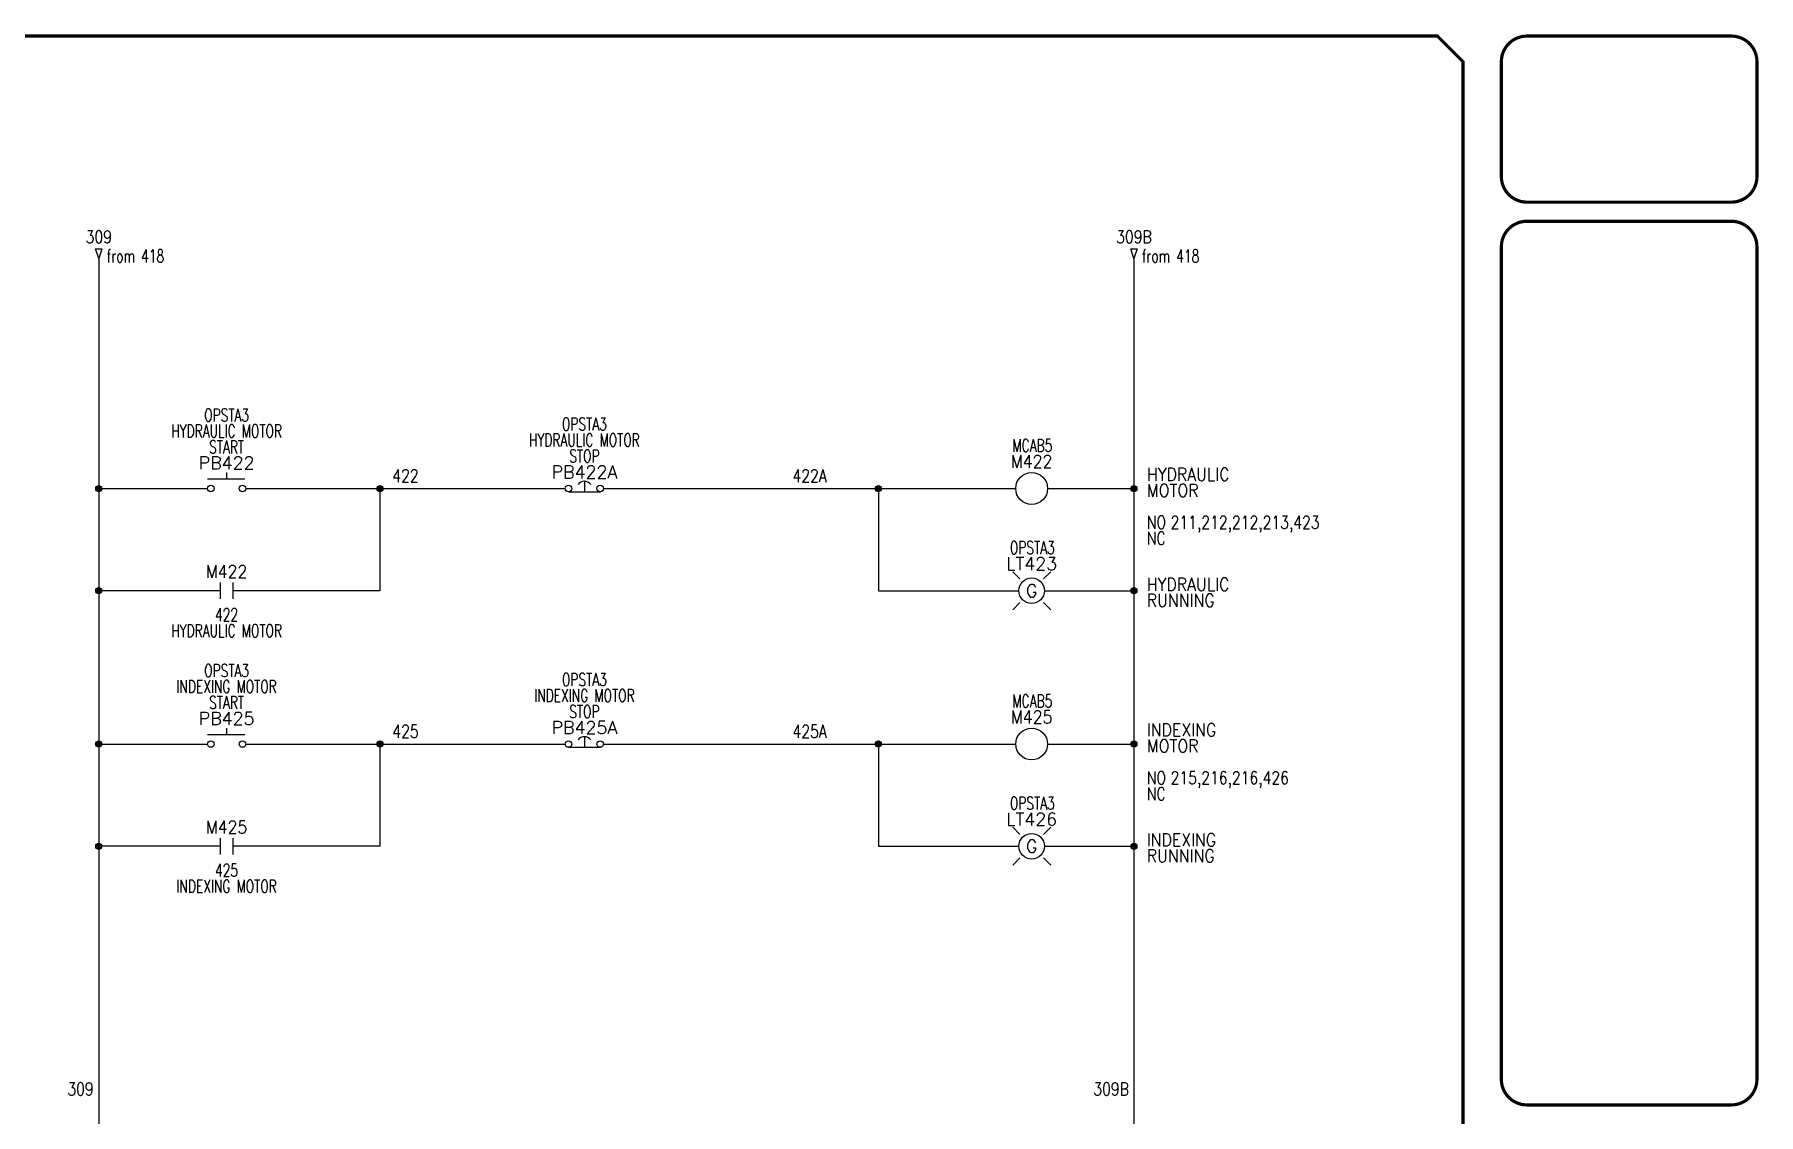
# Model space of a CAD drawing. Header units: inches. Extents: x 0 to 33.5, y 0 to 22.4.
# Drawn here: x 16.62 to 33.48, y 11.88 to 22.44 of the extents above; entities that cross this region are included whole.
import ezdxf
from ezdxf.enums import TextEntityAlignment as Align

# ---------------------------------------------------------------- set-up
doc = ezdxf.new("R2010")
doc.units = ezdxf.units.IN
doc.header["$MEASUREMENT"] = 0
for name, color, linetype in [('BLK_14AWG', 252, 'Continuous'), ('DEMO-PITEM', 7, 'Continuous'), ('DESC', 150, 'Continuous'), ('DESCCHILD', 7, 'Continuous'), ('LOC', 8, 'Continuous'), ('MISC', 7, 'Continuous'), ('RED_18AWG', 1, 'Continuous'), ('SYMS', 7, 'Continuous'), ('TAGS', 150, 'Continuous'), ('TITLE', 7, 'Continuous'), ('WHT_16AWG', 7, 'Continuous'), ('WIRENO', 7, 'Continuous'), ('WIREREF_DEST', 52, 'Continuous'), ('XREF', 7, 'Continuous'), ('XREFCHILD', 7, 'Continuous')]:
    doc.layers.add(name, color=color, linetype=linetype)
doc.styles.add('ITALIC', font='ITALIC')
doc.styles.add('SIMPLEX', font='SIMPLEX')
doc.styles.add('WD', font='romans.shx')

# ---------------------------------------------------------------- blocks, each defined once
blk = doc.blocks.new('acade_title')
at = {"layer": 'TITLE'}
blk.add_line((30.594, 22.177), (30.594, 20.781), dxfattribs=at)
at = {"layer": 'TITLE', "const_width": 0.0312}
blk.add_lwpolyline([(30.594, 0.281), (30.594, 22.177), (30.344, 22.427), (0.281, 22.427), (0.031, 22.177), (0.031, 0.281), (0.281, 0.031), (30.344, 0.031)], close=True, dxfattribs=at)
for points in [[(31.219, 22.427, 0.414214), (30.969, 22.177, 0.414214)], [(33.469, 22.177, 0.414214), (33.219, 22.427, 0.414214)], [(30.969, 21.052, 0.414214), (31.219, 20.802, 0.414214)], [(33.219, 20.802, 0.414214), (33.469, 21.052, 0.414214)], [(31.219, 20.615, 0.414214), (30.969, 20.365, 0.414214)], [(33.469, 20.365, 0.414214), (33.219, 20.615, 0.414214)], [(30.969, 12.219, 0.414214), (31.219, 11.969, 0.414214)], [(33.219, 11.969, 0.414214), (33.469, 12.219, 0.414214)]]:
    blk.add_lwpolyline(points, format="xyb", dxfattribs=at)
for points in [[(33.219, 22.427), (31.219, 22.427)], [(30.969, 22.177), (30.969, 21.052)], [(33.469, 22.177), (33.469, 21.052)], [(33.219, 20.802), (31.219, 20.802)], [(33.219, 20.615), (31.219, 20.615)], [(30.969, 20.365), (30.969, 12.219)], [(33.469, 20.365), (33.469, 12.219)], [(31.219, 11.969), (33.219, 11.969)]]:
    blk.add_lwpolyline(points, dxfattribs=at)
at = {"layer": 'TITLE', "color": 1, "style": 'ITALIC'}
for tag, height, p in [('TITLE#1', 0.125, (32.156, 3.406)), ('TITLE#2', 0.125, (32.156, 3.204)), ('TITLE#3', 0.125, (32.156, 3.001)), ('TITLE#4', 0.125, (32.156, 2.799)), ('DWG#', 0.2, (32.156, 0.826))]:
    blk.add_attdef(tag, text='', height=height, dxfattribs=at).set_placement(p, align=Align.CENTER)
at = {"layer": 'TITLE', "color": 1, "style": 'SIMPLEX'}
blk.add_attdef('CAD#', (30.826, 1.958), '', height=0.0938, rotation=90, dxfattribs=at)
at = {"layer": 'TITLE', "color": 1}
for tag, p, height, style in [('ENGINEER', (31.237, 1.958), 0.0938, 'ITALIC'), ('CHKDBY', (32.424, 1.958), 0.0938, 'ITALIC'), ('JOB#', (31.464, 1.644), 0.0938, 'SIMPLEX'), ('DRAWNBY', (32.494, 1.644), 0.0938, 'ITALIC'), ('SCALE', (31.353, 1.344), 0.0938, 'SIMPLEX'), ('DATE', (32.408, 1.344), 0.0938, 'SIMPLEX'), ('SHTS', (32.532, 0.25), 0.2, 'ITALIC')]:
    blk.add_attdef(tag, p, '', height=height, dxfattribs=dict(at, style=style))
at = {"layer": 'TITLE', "color": 1, "style": 'ITALIC'}
blk.add_attdef('SH#', text='', height=0.2, dxfattribs=at).set_placement((31.881, 0.25), align=Align.RIGHT)
at = {"layer": 'TITLE', "color": 7, "flags": 9}
blk.add_attdef('WD_TB', (31.219, 0.031), '', height=0.125, dxfattribs=at)
blk = doc.blocks.new('WDDOT')
for radius in [0.03, 0.0187, 0.00929]:
    blk.add_circle((0, 0), radius)
blk = doc.blocks.new('HA1D2')
blk.add_lwpolyline([(0, 0.094), (0.031, 0.094), (0, 0), (-0.031, 0.094), (0, 0.094)])
at = {"style": 'WD', "width": 0.8, "flags": 8}
blk.add_attdef('WIRENO', text='', height=0.125, dxfattribs=at).set_placement((0, 0.15), align=Align.CENTER)
at = {"style": 'WD', "flags": 1}
for tag, p in [('X8TERM01', (0, 0)), ('SIGCODE', (0.026, 0.066))]:
    blk.add_attdef(tag, p, '', height=0.01, dxfattribs=at)
at = {"style": 'WD', "width": 0.7}
for tag, p in [('XREF', (0.077, -0.037)), ('DESC1', (0.077, -0.206))]:
    blk.add_attdef(tag, p, '', height=0.125, dxfattribs=at)
blk = doc.blocks.new('HMS1')
blk.add_circle((0, 0), 0.156)
at = {"style": 'WD'}
for tag, width, p in [('INST', 0.7, (0.006, 0.528)), ('LOC', 0.7, (0.006, 0.359)), ('TAG1', 0.9, (0, 0.202))]:
    blk.add_attdef(tag, text='', height=0.125, dxfattribs=dict(at, width=width)).set_placement(p, align=Align.CENTER)
at = {"style": 'WD', "flags": 9}
blk.add_attdef('FAMILY', text='', height=0.01, dxfattribs=at).set_placement((-0.005, 0.17), align=Align.CENTER)
at = {"style": 'WD'}
for tag, p, width in [('DESC1', (1.126, 0.076), 0.9), ('DESC2', (1.126, -0.081), 0.9), ('DESC3', (1.126, -0.237), 0.9), ('XREFNO', (1.359, -0.393), 0.8), ('XREFNC', (1.359, -0.549), 0.8)]:
    blk.add_attdef(tag, p, '', height=0.125, dxfattribs=dict(at, width=width))
at = {"style": 'WD', "flags": 1}
for tag, p in [('X4TERM01', (-0.156, 0)), ('X1TERM02', (0.156, 0))]:
    blk.add_attdef(tag, p, '', height=0.0125, dxfattribs=at)
at = {"linetype": 'Continuous', "style": 'WD', "flags": 9}
blk.add_attdef('ASSYCODE', text='', height=0.01, dxfattribs=at).set_placement((0, 0.113), align=Align.CENTER)
at = {"linetype": 'Continuous', "style": 'WD', "flags": 1}
for tag, p in [('MFG', (0, 0.14)), ('CAT', (0, 0.159))]:
    blk.add_attdef(tag, text='', height=0.01, dxfattribs=at).set_placement(p, align=Align.MIDDLE)
at = {"linetype": 'Continuous', "style": 'WD'}
blk.add_attdef('TERM01', text='', height=0.125, dxfattribs=at).set_placement((-0.2, -0.035), align=Align.TOP_RIGHT)
blk.add_attdef('TERM02', text='', height=0.125, dxfattribs=at).set_placement((0.2, -0.035), align=Align.TOP_LEFT)
at = {"style": 'WD', "width": 0.8, "flags": 8}
for tag, p in [('NO', (1.126, -0.393)), ('NC', (1.126, -0.549))]:
    blk.add_attdef(tag, p, '', height=0.125, dxfattribs=at)
blk = doc.blocks.new('HMS21')
at = {"linetype": 'Continuous'}
for p, q in [((-0.062, 0.08), (-0.062, -0.08)), ((0.062, 0.08), (0.062, -0.08))]:
    blk.add_line(p, q, dxfattribs=at)
at = {"style": 'WD'}
for tag, width, p in [('INST', 0.7, (0, 0.451)), ('LOC', 0.7, (0, 0.281)), ('TAG2', 0.9, (0, 0.125)), ('DESC1', 0.7, (0, -0.454)), ('XREF', 0.7, (0, -0.297)), ('DESC2', 0.7, (0, -0.61)), ('DESC3', 0.7, (0, -0.766))]:
    blk.add_attdef(tag, text='', height=0.125, dxfattribs=dict(at, width=width)).set_placement(p, align=Align.CENTER)
for tag, p, height, flags in [('X4TERM01', (-0.062, 0), 0.0125, 1), ('X1TERM02', (0.062, 0), 0.0125, 1), ('FAMILY', (0.097, 0.053), 0.01, 9), ('CONTACT', (0.097, 0.036), 0.01, 1)]:
    blk.add_attdef(tag, p, '', height=height, dxfattribs=dict(at, flags=flags))
for tag, p in [('X2LINK', (0, 0.125)), ('X8LINK', (0, -0.125))]:
    blk.add_attdef(tag, p, '', height=0.01, dxfattribs=at)
at = {"linetype": 'Continuous', "style": 'WD', "flags": 8}
blk.add_attdef('TERM01', text='', height=0.125, dxfattribs=at).set_placement((-0.125, -0.031), align=Align.TOP_RIGHT)
blk.add_attdef('TERM02', text='', height=0.125, dxfattribs=at).set_placement((0.125, -0.031), align=Align.TOP_LEFT)
blk = doc.blocks.new('HPB11')
for p, q in [((-0.185, 0.094), (0.18, 0.094)), ((0, 0.156), (0, 0.094))]:
    blk.add_line(p, q)
for centre in [(-0.155, 0), (0.155, 0)]:
    blk.add_circle(centre, 0.0322)
at = {"style": 'WD', "width": 0.7}
for tag, p in [('INST', (0, 0.826)), ('LOC', (0, 0.656)), ('DESC1', (0, 0.5)), ('DESC2', (0, 0.344)), ('XREF', (0, -0.219))]:
    blk.add_attdef(tag, text='', height=0.125, dxfattribs=at).set_placement(p, align=Align.CENTER)
at = {"style": 'WD'}
blk.add_attdef('TAG1', text='', height=0.125, dxfattribs=at).set_placement((0, 0.188), align=Align.CENTER)
for tag, p in [('X2LINK', (0, 0.219)), ('X8LINK', (0, 0))]:
    blk.add_attdef(tag, p, '', height=0.01, dxfattribs=at)
for tag, p, height, flags in [('X4TERM01', (-0.188, 0), 0.0125, 1), ('X1TERM02', (0.188, 0), 0.0125, 1), ('FAMILY', (0.205, 0.152), 0.01, 9), ('CONTACT', (0.205, 0.136), 0.01, 1)]:
    blk.add_attdef(tag, p, '', height=height, dxfattribs=dict(at, flags=flags))
at = {"linetype": 'Continuous', "style": 'WD', "flags": 9}
for tag, p in [('ASSYCODE', (0.23, 0.071)), ('MFG', (0.228, 0.089)), ('CAT', (0.23, 0.108))]:
    blk.add_attdef(tag, text='', height=0.01, dxfattribs=at).set_placement(p, align=Align.CENTER)
at = {"linetype": 'Continuous', "style": 'WD', "flags": 8}
blk.add_attdef('TERM01', text='', height=0.125, dxfattribs=at).set_placement((-0.25, -0.031), align=Align.TOP_RIGHT)
blk.add_attdef('TERM02', text='', height=0.125, dxfattribs=at).set_placement((0.25, -0.031), align=Align.TOP_LEFT)
blk = doc.blocks.new('HPB12M')
for p, q in [((0, 0.074), (0, -0.031)), ((-0.156, -0.032), (0.156, -0.032))]:
    blk.add_line(p, q)
for centre in [(-0.155, 0), (0.155, 0)]:
    blk.add_circle(centre, 0.0322)
blk.add_arc((0, -0.006), 0.0781, 36.8699, 143.1301)
at = {"style": 'WD', "width": 0.7}
for tag, p in [('INST', (0, 0.738)), ('LOC', (0, 0.568)), ('DESC1', (0, 0.412)), ('DESC2', (0, 0.255)), ('XREF', (0, -0.232))]:
    blk.add_attdef(tag, text='', height=0.125, dxfattribs=at).set_placement(p, align=Align.CENTER)
at = {"style": 'WD'}
blk.add_attdef('TAG1', text='', height=0.125, dxfattribs=at).set_placement((0, 0.099), align=Align.CENTER)
for tag, p, height, flags in [('X4TERM01', (-0.188, 0), 0.0125, 1), ('FAMILY', (0.054, 0.058), 0.01, 9), ('CONTACT', (0.054, 0.042), 0.01, 9), ('X1TERM02', (0.188, 0), 0.0125, 1)]:
    blk.add_attdef(tag, p, '', height=height, dxfattribs=dict(at, flags=flags))
for tag, p in [('X2LINK', (0, 0.125)), ('X8LINK', (0, -0.094))]:
    blk.add_attdef(tag, p, '', height=0.01, dxfattribs=at)
at = {"linetype": 'Continuous', "style": 'WD', "flags": 9}
for tag, p in [('MFG', (0.076, 0)), ('CAT', (0.076, 0.017)), ('ASSYCODE', (0.076, -0.017))]:
    blk.add_attdef(tag, text='', height=0.01, dxfattribs=at).set_placement(p, align=Align.CENTER)
at = {"linetype": 'Continuous', "style": 'WD', "flags": 8}
blk.add_attdef('TERM01', text='', height=0.125, dxfattribs=at).set_placement((-0.25, -0.016), align=Align.TOP_RIGHT)
blk.add_attdef('TERM02', text='', height=0.125, dxfattribs=at).set_placement((0.25, -0.016), align=Align.TOP_LEFT)
blk = doc.blocks.new('HLT1G')
for p, q in [((-0.115, 0.115), (-0.186, 0.186)), ((0.115, 0.115), (0.186, 0.186)), ((-0.115, -0.115), (-0.186, -0.186)), ((0.115, -0.115), (0.186, -0.186))]:
    blk.add_line(p, q)
blk.add_circle((0, 0), 0.125)
at = {"style": 'WD', "width": 0.7}
for tag, p in [('INST', (0.006, 0.528)), ('LOC', (0.006, 0.359))]:
    blk.add_attdef(tag, text='', height=0.125, dxfattribs=at).set_placement(p, align=Align.CENTER)
at = {"style": 'WD'}
blk.add_attdef('TAG1', text='', height=0.125, dxfattribs=at).set_placement((0, 0.202), align=Align.CENTER)
at = {"style": 'WD', "flags": 9}
blk.add_attdef('FAMILY', text='', height=0.01, dxfattribs=at).set_placement((-0.005, 0.161), align=Align.CENTER)
at = {"style": 'WD'}
blk.add_attdef('COLOR', text='', height=0.125, dxfattribs=at).set_placement((0, 0), align=Align.MIDDLE)
at = {"style": 'WD', "flags": 1}
for tag, p in [('X4TERM01', (-0.125, 0)), ('X1TERM02', (0.125, 0))]:
    blk.add_attdef(tag, p, '', height=0.0125, dxfattribs=at)
at = {"linetype": 'Continuous', "style": 'WD', "flags": 9}
blk.add_attdef('ASSYCODE', text='', height=0.01, dxfattribs=at).set_placement((-0.003, 0.096), align=Align.CENTER)
at = {"linetype": 'Continuous', "style": 'WD', "flags": 1}
for tag, p in [('MFG', (0, 0.121)), ('CAT', (0, 0.14))]:
    blk.add_attdef(tag, text='', height=0.01, dxfattribs=at).set_placement(p, align=Align.MIDDLE)
at = {"style": 'WD'}
for tag, p, width in [('DESC1', (1.125, 0), 0.9), ('WDTAGALT', (1.125, -0.312), 0.7)]:
    blk.add_attdef(tag, p, '', height=0.125, dxfattribs=dict(at, width=width))
at = {"linetype": 'Continuous', "style": 'WD', "flags": 8}
blk.add_attdef('TERM01', text='', height=0.125, dxfattribs=at).set_placement((-0.175, -0.031), align=Align.TOP_RIGHT)
blk.add_attdef('TERM02', text='', height=0.125, dxfattribs=at).set_placement((0.175, -0.031), align=Align.TOP_LEFT)
at = {"style": 'WD', "width": 0.9}
blk.add_attdef('DESC2', text='', height=0.125, dxfattribs=at).set_placement((1.125, -0.031), align=Align.TOP_LEFT)
blk = doc.blocks.new('WD_WNV')
at = {"linetype": 'Continuous', "style": 'WD', "width": 0.8}
blk.add_attdef('WIRENO', text='', height=0.125, dxfattribs=at).set_placement((-0.05, 0), align=Align.MIDDLE_RIGHT)
at = {"style": 'WD', "flags": 1}
for tag, p in [('W01USER', (-0.062, 0.094)), ('W02USER', (-0.062, 0.086)), ('W03USER', (-0.062, 0.078)), ('W04USER', (-0.062, 0.07)), ('W05USER', (-0.062, 0.062)), ('W06USER', (-0.062, 0.055)), ('W07USER', (-0.062, 0.047)), ('W08USER', (-0.062, 0.039)), ('W09USER', (-0.062, 0.031)), ('W10USER', (-0.062, 0.023))]:
    blk.add_attdef(tag, text='', height=0.005, dxfattribs=at).set_placement(p, align=Align.CENTER)
blk = doc.blocks.new('WD_WNH')
at = {"linetype": 'Continuous', "style": 'WD', "width": 0.8}
blk.add_attdef('WIRENO', text='', height=0.125, dxfattribs=at).set_placement((0, 0.062), align=Align.CENTER)
at = {"style": 'WD', "flags": 1}
for tag, p in [('W01USER', (0, 0.078)), ('W02USER', (0, 0.07)), ('W03USER', (0, 0.062)), ('W04USER', (0, 0.055)), ('W05USER', (0, 0.047)), ('W06USER', (0, 0.039)), ('W07USER', (0, 0.031)), ('W08USER', (0, 0.023)), ('W09USER', (0, 0.016)), ('W10USER', (0, 0.008))]:
    blk.add_attdef(tag, text='', height=0.005, dxfattribs=at).set_placement(p, align=Align.CENTER)

msp = doc.modelspace()

# ---------------------------------------------------------------- linework, layer by layer
at = {"layer": 'BLK_14AWG'}
for p, q in [((17.25, 20.25), (17.25, 4)), ((17.25, 18), (18.312, 18)), ((18.438, 17), (17.25, 17)), ((17.25, 15.5), (18.312, 15.5)), ((18.438, 14.5), (17.25, 14.5))]:
    msp.add_line(p, q, dxfattribs=at)
at = {"layer": 'RED_18AWG'}
for p, q in [((18.688, 18), (21.812, 18)), ((20, 18), (20, 17)), ((22.188, 18), (26.219, 18)), ((24.875, 18), (24.875, 17)), ((20, 17), (18.562, 17)), ((24.875, 17), (26.25, 17)), ((18.688, 15.5), (21.812, 15.5)), ((20, 15.5), (20, 14.5)), ((22.188, 15.5), (26.219, 15.5)), ((24.875, 15.5), (24.875, 14.5)), ((20, 14.5), (18.562, 14.5)), ((24.875, 14.5), (26.25, 14.5))]:
    msp.add_line(p, q, dxfattribs=at)
at = {"layer": 'WHT_16AWG'}
for p, q in [((27.375, 20.25), (27.375, 4)), ((26.531, 18), (27.375, 18)), ((26.5, 17), (27.375, 17)), ((26.531, 15.5), (27.375, 15.5)), ((26.5, 14.5), (27.375, 14.5))]:
    msp.add_line(p, q, dxfattribs=at)

# ---------------------------------------------------------------- block references
at = {"layer": 'DEMO-PITEM'}
msp.add_blockref('acade_title', (0, 0), dxfattribs=at)
at = {"layer": 'SYMS'}
ref = msp.add_blockref('HA1D2', (17.25, 20.25), dxfattribs=at)
ref.add_attrib('WIRENO', '309', dxfattribs={"layer": 'WIREREF_DEST', "height": 0.125, "style": 'WD', "width": 0.8, "flags": 8}).set_placement((17.25, 20.4), align=Align.CENTER)
ref.add_attrib('XREF', 'from 418', (17.327, 20.213), dxfattribs={"layer": 'XREF', "height": 0.125, "style": 'WD', "width": 0.7})
ref = msp.add_blockref('HA1D2', (27.375, 20.25), dxfattribs=at)
ref.add_attrib('WIRENO', '309B', dxfattribs={"layer": 'WIREREF_DEST', "height": 0.125, "style": 'WD', "width": 0.8, "flags": 8}).set_placement((27.375, 20.4), align=Align.CENTER)
ref.add_attrib('XREF', 'from 418', (27.452, 20.213), dxfattribs={"layer": 'XREF', "height": 0.125, "style": 'WD', "width": 0.7})
ref = msp.add_blockref('HPB11', (18.5, 18), dxfattribs=at)
ref.add_attrib('LOC', 'OPSTA3', dxfattribs={"layer": 'LOC', "height": 0.125, "style": 'WD', "width": 0.7}).set_placement((18.5, 18.656), align=Align.CENTER)
ref.add_attrib('DESC2', 'START', dxfattribs={"layer": 'DESC', "height": 0.125, "style": 'WD', "width": 0.7}).set_placement((18.5, 18.344), align=Align.CENTER)
ref.add_attrib('DESC1', 'HYDRAULIC MOTOR', dxfattribs={"layer": 'DESC', "height": 0.125, "style": 'WD', "width": 0.7}).set_placement((18.5, 18.5), align=Align.CENTER)
ref.add_attrib('TAG1', 'PB422', dxfattribs={"layer": 'TAGS', "height": 0.125, "style": 'WD'}).set_placement((18.5, 18.188), align=Align.CENTER)
ref = msp.add_blockref('HPB12M', (22, 18), dxfattribs=at)
ref.add_attrib('LOC', 'OPSTA3', dxfattribs={"layer": 'LOC', "height": 0.125, "style": 'WD', "width": 0.7}).set_placement((22, 18.568), align=Align.CENTER)
ref.add_attrib('DESC2', 'STOP', dxfattribs={"layer": 'DESC', "height": 0.125, "style": 'WD', "width": 0.7}).set_placement((22, 18.255), align=Align.CENTER)
ref.add_attrib('DESC1', 'HYDRAULIC MOTOR', dxfattribs={"layer": 'DESC', "height": 0.125, "style": 'WD', "width": 0.7}).set_placement((22, 18.412), align=Align.CENTER)
ref.add_attrib('TAG1', 'PB422A', dxfattribs={"layer": 'TAGS', "height": 0.125, "style": 'WD'}).set_placement((22, 18.099), align=Align.CENTER)
ref = msp.add_blockref('HMS1', (26.375, 18), dxfattribs=at)
ref.add_attrib('LOC', 'MCAB5', dxfattribs={"layer": 'LOC', "height": 0.125, "style": 'WD', "width": 0.7}).set_placement((26.381, 18.359), align=Align.CENTER)
ref.add_attrib('NC', 'NC', (27.501, 17.451), dxfattribs={"layer": 'MISC', "height": 0.125, "style": 'WD', "width": 0.8, "flags": 8})
ref.add_attrib('NO', 'NO', (27.501, 17.607), dxfattribs={"layer": 'MISC', "height": 0.125, "style": 'WD', "width": 0.8, "flags": 8})
ref.add_attrib('XREFNO', '211,212,212,213,423', (27.734, 17.607), dxfattribs={"layer": 'XREF', "height": 0.125, "style": 'WD', "width": 0.8})
ref.add_attrib('DESC2', 'MOTOR', (27.501, 17.919), dxfattribs={"layer": 'DESC', "height": 0.125, "style": 'WD', "width": 0.9})
ref.add_attrib('DESC1', 'HYDRAULIC', (27.501, 18.076), dxfattribs={"layer": 'DESC', "height": 0.125, "style": 'WD', "width": 0.9})
ref.add_attrib('TAG1', 'M422', dxfattribs={"layer": 'TAGS', "height": 0.125, "style": 'WD', "width": 0.9}).set_placement((26.375, 18.202), align=Align.CENTER)
for p in [(17.25, 18), (20, 18), (24.875, 18), (27.375, 18), (17.25, 17), (27.375, 17), (17.25, 15.5), (20, 15.5), (24.875, 15.5), (27.375, 15.5), (17.25, 14.5), (27.375, 14.5)]:
    msp.add_blockref('WDDOT', p, dxfattribs=at)
ref = msp.add_blockref('HLT1G', (26.375, 17), dxfattribs=at)
ref.add_attrib('LOC', 'OPSTA3', dxfattribs={"layer": 'LOC', "height": 0.125, "style": 'WD', "width": 0.7}).set_placement((26.381, 17.359), align=Align.CENTER)
ref.add_attrib('DESC2', 'RUNNING', dxfattribs={"layer": 'DESC', "height": 0.125, "style": 'WD', "width": 0.9}).set_placement((27.5, 16.969), align=Align.TOP_LEFT)
ref.add_attrib('DESC1', 'HYDRAULIC', (27.5, 17), dxfattribs={"layer": 'DESC', "height": 0.125, "style": 'WD', "width": 0.9})
ref.add_attrib('TAG1', 'LT423', dxfattribs={"layer": 'TAGS', "height": 0.125, "style": 'WD'}).set_placement((26.375, 17.202), align=Align.CENTER)
ref.add_attrib('COLOR', 'G', dxfattribs={"layer": 'MISC', "height": 0.125, "style": 'WD'}).set_placement((26.375, 17), align=Align.MIDDLE)
ref = msp.add_blockref('HMS21', (18.5, 17), dxfattribs=at)
ref.add_attrib('XREF', '422', dxfattribs={"layer": 'XREFCHILD', "height": 0.125, "style": 'WD', "width": 0.7}).set_placement((18.5, 16.703), align=Align.CENTER)
ref.add_attrib('DESC1', 'HYDRAULIC MOTOR', dxfattribs={"layer": 'DESCCHILD', "height": 0.125, "style": 'WD', "width": 0.7}).set_placement((18.5, 16.546), align=Align.CENTER)
ref.add_attrib('TAG2', 'M422', dxfattribs={"layer": 'TAGS', "height": 0.125, "style": 'WD', "width": 0.9}).set_placement((18.5, 17.125), align=Align.CENTER)
ref = msp.add_blockref('HPB11', (18.5, 15.5), dxfattribs=at)
ref.add_attrib('LOC', 'OPSTA3', dxfattribs={"layer": 'LOC', "height": 0.125, "style": 'WD', "width": 0.7}).set_placement((18.5, 16.156), align=Align.CENTER)
ref.add_attrib('DESC2', 'START', dxfattribs={"layer": 'DESC', "height": 0.125, "style": 'WD', "width": 0.7}).set_placement((18.5, 15.844), align=Align.CENTER)
ref.add_attrib('DESC1', 'INDEXING MOTOR', dxfattribs={"layer": 'DESC', "height": 0.125, "style": 'WD', "width": 0.7}).set_placement((18.5, 16), align=Align.CENTER)
ref.add_attrib('TAG1', 'PB425', dxfattribs={"layer": 'TAGS', "height": 0.125, "style": 'WD'}).set_placement((18.5, 15.688), align=Align.CENTER)
ref = msp.add_blockref('HPB12M', (22, 15.5), dxfattribs=at)
ref.add_attrib('LOC', 'OPSTA3', dxfattribs={"layer": 'LOC', "height": 0.125, "style": 'WD', "width": 0.7}).set_placement((22, 16.068), align=Align.CENTER)
ref.add_attrib('DESC2', 'STOP', dxfattribs={"layer": 'DESC', "height": 0.125, "style": 'WD', "width": 0.7}).set_placement((22, 15.755), align=Align.CENTER)
ref.add_attrib('DESC1', 'INDEXING MOTOR', dxfattribs={"layer": 'DESC', "height": 0.125, "style": 'WD', "width": 0.7}).set_placement((22, 15.912), align=Align.CENTER)
ref.add_attrib('TAG1', 'PB425A', dxfattribs={"layer": 'TAGS', "height": 0.125, "style": 'WD'}).set_placement((22, 15.599), align=Align.CENTER)
ref = msp.add_blockref('HMS1', (26.375, 15.5), dxfattribs=at)
ref.add_attrib('LOC', 'MCAB5', dxfattribs={"layer": 'LOC', "height": 0.125, "style": 'WD', "width": 0.7}).set_placement((26.381, 15.859), align=Align.CENTER)
ref.add_attrib('NC', 'NC', (27.501, 14.951), dxfattribs={"layer": 'MISC', "height": 0.125, "style": 'WD', "width": 0.8, "flags": 8})
ref.add_attrib('NO', 'NO', (27.501, 15.107), dxfattribs={"layer": 'MISC', "height": 0.125, "style": 'WD', "width": 0.8, "flags": 8})
ref.add_attrib('XREFNO', '215,216,216,426', (27.734, 15.107), dxfattribs={"layer": 'XREF', "height": 0.125, "style": 'WD', "width": 0.8})
ref.add_attrib('DESC2', 'MOTOR', (27.501, 15.419), dxfattribs={"layer": 'DESC', "height": 0.125, "style": 'WD', "width": 0.9})
ref.add_attrib('DESC1', 'INDEXING', (27.501, 15.576), dxfattribs={"layer": 'DESC', "height": 0.125, "style": 'WD', "width": 0.9})
ref.add_attrib('TAG1', 'M425', dxfattribs={"layer": 'TAGS', "height": 0.125, "style": 'WD', "width": 0.9}).set_placement((26.375, 15.702), align=Align.CENTER)
ref = msp.add_blockref('HLT1G', (26.375, 14.5), dxfattribs=at)
ref.add_attrib('LOC', 'OPSTA3', dxfattribs={"layer": 'LOC', "height": 0.125, "style": 'WD', "width": 0.7}).set_placement((26.381, 14.859), align=Align.CENTER)
ref.add_attrib('DESC2', 'RUNNING', dxfattribs={"layer": 'DESC', "height": 0.125, "style": 'WD', "width": 0.9}).set_placement((27.5, 14.469), align=Align.TOP_LEFT)
ref.add_attrib('DESC1', 'INDEXING', (27.5, 14.5), dxfattribs={"layer": 'DESC', "height": 0.125, "style": 'WD', "width": 0.9})
ref.add_attrib('TAG1', 'LT426', dxfattribs={"layer": 'TAGS', "height": 0.125, "style": 'WD'}).set_placement((26.375, 14.702), align=Align.CENTER)
ref.add_attrib('COLOR', 'G', dxfattribs={"layer": 'MISC', "height": 0.125, "style": 'WD'}).set_placement((26.375, 14.5), align=Align.MIDDLE)
ref = msp.add_blockref('HMS21', (18.5, 14.5), dxfattribs=at)
ref.add_attrib('XREF', '425', dxfattribs={"layer": 'XREFCHILD', "height": 0.125, "style": 'WD', "width": 0.7}).set_placement((18.5, 14.203), align=Align.CENTER)
ref.add_attrib('DESC1', 'INDEXING MOTOR', dxfattribs={"layer": 'DESCCHILD', "height": 0.125, "style": 'WD', "width": 0.7}).set_placement((18.5, 14.046), align=Align.CENTER)
ref.add_attrib('TAG2', 'M425', dxfattribs={"layer": 'TAGS', "height": 0.125, "style": 'WD', "width": 0.9}).set_placement((18.5, 14.625), align=Align.CENTER)
at = {"layer": 'WIRENO'}
ref = msp.add_blockref('WD_WNH', (20.25, 18), dxfattribs=at)
ref.add_attrib('WIRENO', '422', dxfattribs={"linetype": 'Continuous', "height": 0.125, "style": 'WD', "width": 0.8}).set_placement((20.25, 18.062), align=Align.CENTER)
ref = msp.add_blockref('WD_WNH', (24.203, 18), dxfattribs=at)
ref.add_attrib('WIRENO', '422A', dxfattribs={"linetype": 'Continuous', "height": 0.125, "style": 'WD', "width": 0.8}).set_placement((24.203, 18.062), align=Align.CENTER)
ref = msp.add_blockref('WD_WNH', (20.25, 15.5), dxfattribs=at)
ref.add_attrib('WIRENO', '425', dxfattribs={"linetype": 'Continuous', "height": 0.125, "style": 'WD', "width": 0.8}).set_placement((20.25, 15.562), align=Align.CENTER)
ref = msp.add_blockref('WD_WNH', (24.203, 15.5), dxfattribs=at)
ref.add_attrib('WIRENO', '425A', dxfattribs={"linetype": 'Continuous', "height": 0.125, "style": 'WD', "width": 0.8}).set_placement((24.203, 15.562), align=Align.CENTER)
ref = msp.add_blockref('WD_WNV', (17.25, 12.125), dxfattribs=at)
ref.add_attrib('WIRENO', '309', dxfattribs={"linetype": 'Continuous', "height": 0.125, "style": 'WD', "width": 0.8}).set_placement((17.2, 12.125), align=Align.MIDDLE_RIGHT)
ref = msp.add_blockref('WD_WNV', (27.375, 12.125), dxfattribs=at)
ref.add_attrib('WIRENO', '309B', dxfattribs={"linetype": 'Continuous', "height": 0.125, "style": 'WD', "width": 0.8}).set_placement((27.325, 12.125), align=Align.MIDDLE_RIGHT)

doc.saveas('drawing.dxf')
